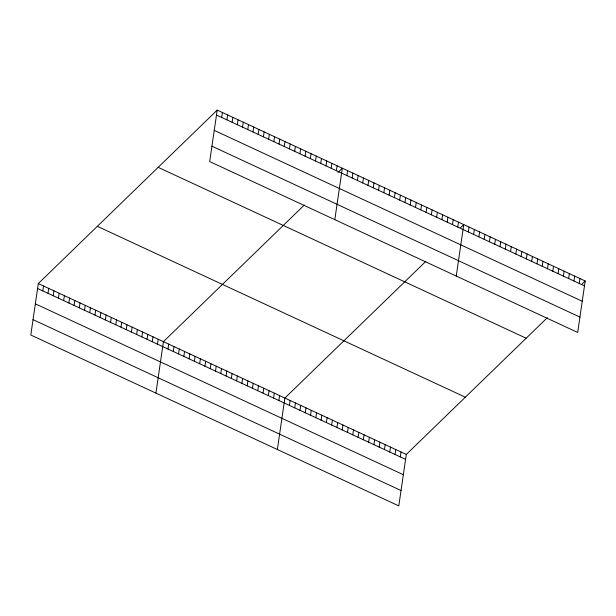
<?xml version="1.0" encoding="UTF-8"?>
<svg xmlns="http://www.w3.org/2000/svg" width="616" height="616" viewBox="0 0 616 616"><rect width="100%" height="100%" fill="white"/><g stroke="black" fill="none" stroke-linecap="round" stroke-linejoin="round"><path stroke-width="0.92" d="M217.202 110.102L209.694 161.561L577.692 332.44L585.2 280.981L217.202 110.102L38.307 283.56L30.8 335.019L398.798 505.898L406.306 454.439L547.293 317.74M42.804 290.898L43.52 285.978M48.017 293.324L48.733 288.404M53.23 295.742L53.946 290.821M58.443 298.167L59.159 293.247M63.656 300.585L64.372 295.665M68.869 303.003L69.585 298.082M74.082 305.428L74.798 300.508M79.295 307.846L80.011 302.926M84.508 310.272L85.224 305.351M89.72 312.689L90.437 307.769M94.933 315.107L95.657 310.187M100.146 317.533L100.87 312.612M105.359 319.95L106.083 315.03M110.572 322.368L111.296 317.456M115.793 324.794L116.509 319.873M121.006 327.212L121.722 322.291M126.218 329.637L126.934 324.717M131.431 332.055L132.147 327.135M136.644 334.473L137.36 329.552M141.857 336.898L142.573 331.978M147.07 339.316L147.786 334.396M152.283 341.741L152.999 336.821M157.496 344.159L158.212 339.239M155.917 393.116L163.425 341.657L304.412 204.959M167.991 349.033L168.707 344.113M173.273 351.482L173.989 346.562M178.548 353.938L179.264 349.018M183.83 356.387L184.546 351.466M221.691 117.448L222.415 112.528M189.112 358.835L189.828 353.915M226.911 119.866L227.627 114.946M194.386 361.292L195.11 356.371M232.124 122.284L232.84 117.363M199.669 363.74L200.385 358.82M237.337 124.709L238.053 119.789M204.951 366.197L205.667 361.276M242.55 127.127L243.266 122.207M210.233 368.645L210.949 363.725M247.763 129.545L248.479 124.632M215.508 371.094L216.224 366.181M252.976 131.97L253.692 127.05M220.79 373.55L221.506 368.63M258.189 134.388L258.905 129.468M226.072 375.999L226.788 371.078M263.402 136.814L264.118 131.893M231.346 378.455L232.07 373.535M268.615 139.231L269.331 134.311M236.629 380.904L237.345 375.983M273.827 141.649L274.543 136.729M241.911 383.36L242.627 378.44M279.04 144.075L279.756 139.154M247.193 385.809L247.909 380.888M284.253 146.493L284.969 141.572M252.468 388.257L253.184 383.337M289.466 148.918L290.182 143.998M257.75 390.713L258.466 385.793M294.679 151.336L295.395 146.416M263.032 393.162L263.748 388.242M299.892 153.754L300.616 148.833M268.306 395.618L269.03 390.698M305.105 156.179L305.829 151.259M273.589 398.067L274.305 393.147M310.318 158.597L311.041 153.677M278.871 400.515L279.587 395.595M315.538 161.022L316.254 156.102M277.362 449.503L284.869 398.052L425.856 261.346M320.751 163.44L321.467 158.52M289.428 405.42L290.144 400.5M325.964 165.858L326.68 160.938M294.71 407.877L295.426 402.956M331.177 168.284L331.893 163.363M299.992 410.325L300.708 405.405M336.39 170.701L337.106 165.781M305.267 412.774L305.99 407.861M334.811 219.658L342.319 168.207L337.968 172.418M310.549 415.23L311.265 410.31M346.885 175.575L347.601 170.655M315.831 417.679L316.547 412.758M352.16 178.024L352.876 173.104M321.113 420.135L321.829 415.215M357.442 180.48L358.158 175.56M326.388 422.584L327.111 417.663M362.724 182.929L363.44 178.009M331.67 425.04L332.386 420.12M367.998 185.385L368.722 180.465M336.952 427.489L337.668 422.568M373.281 187.834L373.997 182.913M342.226 429.937L342.95 425.017M378.563 190.282L379.279 185.362M347.509 432.393L348.225 427.473M383.845 192.739L384.561 187.818M352.791 434.842L353.507 429.922M389.12 195.187L389.836 190.267M358.073 437.298L358.789 432.378M394.402 197.644L395.118 192.723M363.348 439.747L364.071 434.827M399.684 200.092L400.4 195.172M368.63 442.196L369.346 437.275M404.958 202.541L405.682 197.628M373.912 444.652L374.628 439.732M410.241 204.997L410.957 200.077M379.187 447.101L379.91 442.18M415.523 207.446L416.239 202.525M384.469 449.557L385.185 444.637M420.805 209.902L421.521 204.982M389.751 452.005L390.467 447.085M426.08 212.351L426.796 207.43M395.033 454.454L395.749 449.541M431.362 214.807L432.078 209.887M400.308 456.91L401.031 451.99M436.644 217.255L437.36 212.335M441.918 219.704L442.642 214.784M447.201 222.16L447.917 217.24M452.483 224.609L453.199 219.689M457.765 227.065L458.481 222.145M456.256 276.045L463.763 224.594L460.653 227.604M468.322 231.963L469.038 227.042M473.604 234.419L474.32 229.499M478.878 236.867L479.602 231.947M484.161 239.324L484.877 234.403M489.443 241.772L490.159 236.852M494.725 244.221L495.441 239.301M500 246.677L500.723 241.757M505.282 249.126L505.998 244.206M510.564 251.582L511.28 246.662M515.838 254.031L516.562 249.11M521.121 256.487L521.837 251.567M526.403 258.936L527.119 254.015M531.685 261.384L532.401 256.464M536.96 263.84L537.683 258.92M542.242 266.289L542.958 261.369M547.524 268.745L548.24 263.825M552.798 271.194L553.522 266.274M558.081 273.643L558.797 268.722M563.363 276.099L564.079 271.179M568.645 278.548L569.361 273.627M573.92 281.004L574.643 276.084M579.202 283.452L579.918 278.532M582.089 283.999L585.2 280.981M216.478 115.023L584.484 285.901M214.237 130.384L582.243 301.262M211.935 146.2L579.933 317.086M158.166 167.344L526.164 338.223M97.343 226.318L465.342 397.197M38.307 283.56L406.306 454.439M37.591 288.481L405.59 459.359M35.351 303.834L403.349 474.72M33.041 319.658L401.039 490.536"/></g></svg>
